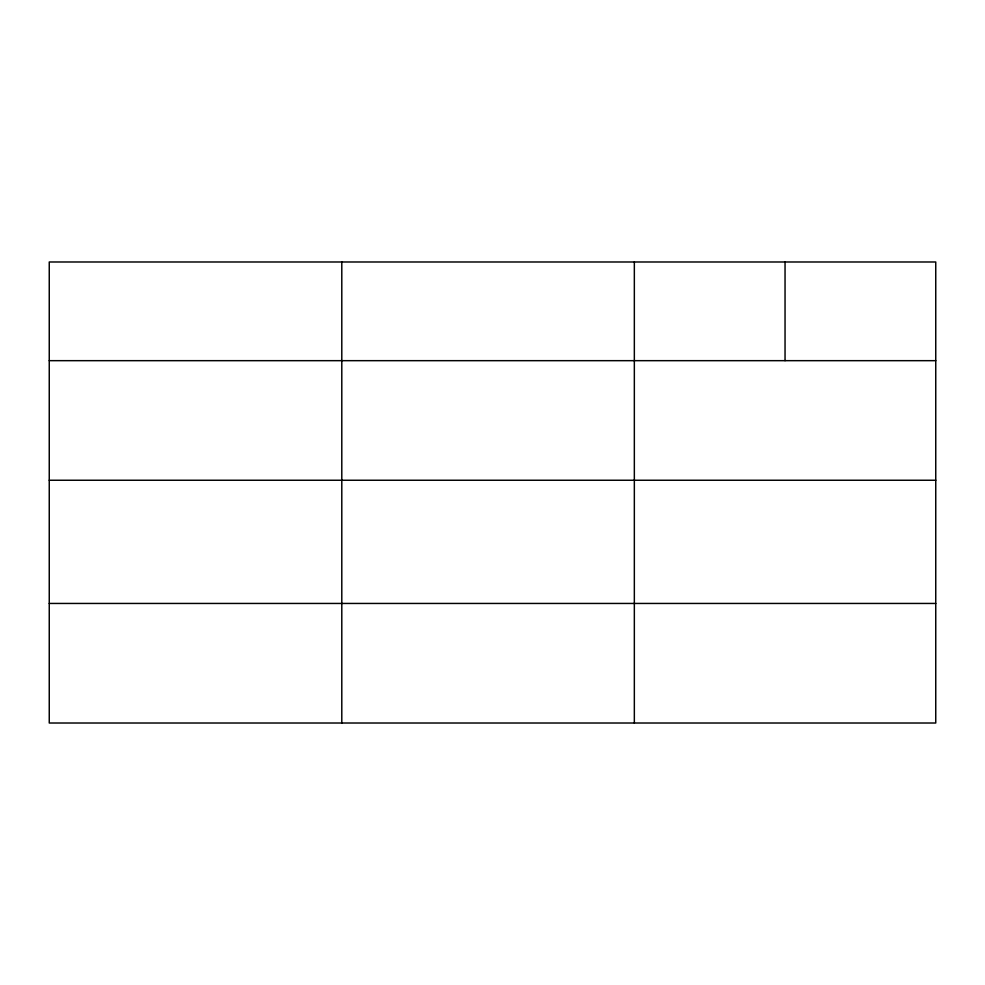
<?xml version="1.0" encoding="UTF-8"?>
<svg xmlns="http://www.w3.org/2000/svg" width="985" height="985" viewBox="0 0 985 985"><rect width="100%" height="100%" fill="white"/><g stroke="black" fill="none" stroke-linecap="round" stroke-linejoin="round"><path stroke-width="1.48" d="M935.75 480.249L935.75 261.985L49.25 261.985L49.25 723.015L935.75 723.015L935.75 480.249L49.25 480.249M49.25 360.67L935.75 360.67M49.25 603.448L935.75 603.448M785.045 261.985L785.045 360.67M634.34 261.985L634.34 723.015M341.795 261.985L341.795 723.015"/></g></svg>
